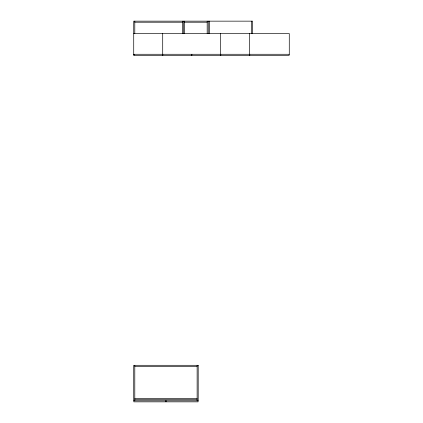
<?xml version="1.0" encoding="UTF-8"?>
<svg xmlns="http://www.w3.org/2000/svg" width="423" height="423" viewBox="0 0 423 423"><rect width="100%" height="100%" fill="white"/><g stroke="black" fill="none" stroke-linecap="round" stroke-linejoin="round"><path stroke-width="0.63" d="M134.794 22.213L182.345 22.213M184.47 22.213L207.18 22.213M133.726 33.57L289.274 33.57L289.274 54.271L133.726 54.271L133.726 21.15L252.605 21.15L252.605 33.491M134.794 366.366L197.129 366.366M134.794 398.656L197.129 398.656M134.794 399.719L197.129 399.719M289.152 54.271L289.152 55.334L133.848 55.334L133.848 54.271M251.537 21.15L251.537 33.676M249.766 54.271L249.766 55.334M249.649 33.57L249.649 54.271M249.528 54.271L249.528 55.334M220.785 54.271L220.785 55.334M220.669 33.57L220.669 54.271M220.61 54.271L220.61 55.334M209.311 21.15L209.311 33.676M208.248 21.15L208.248 33.491M207.18 21.15L207.18 33.491M198.075 400.787L198.075 401.85L166.08 401.85L166.08 400.787M197.129 365.298L197.129 400.787M191.862 54.271L191.862 55.334M191.571 54.271L191.571 55.334M184.47 21.15L184.47 33.491M183.408 21.15L183.408 33.491M182.345 21.15L182.345 33.491M165.842 400.787L165.842 401.85L133.848 401.85L133.848 400.787M162.823 54.271L162.823 55.334M162.707 33.57L162.707 54.271M162.591 54.271L162.591 55.334M134.794 21.15L134.794 33.491M134.794 365.298L134.794 400.787M133.964 54.271L133.964 55.334M198.191 365.298L133.726 365.298L133.726 400.787L198.191 400.787L198.191 365.298"/></g></svg>
